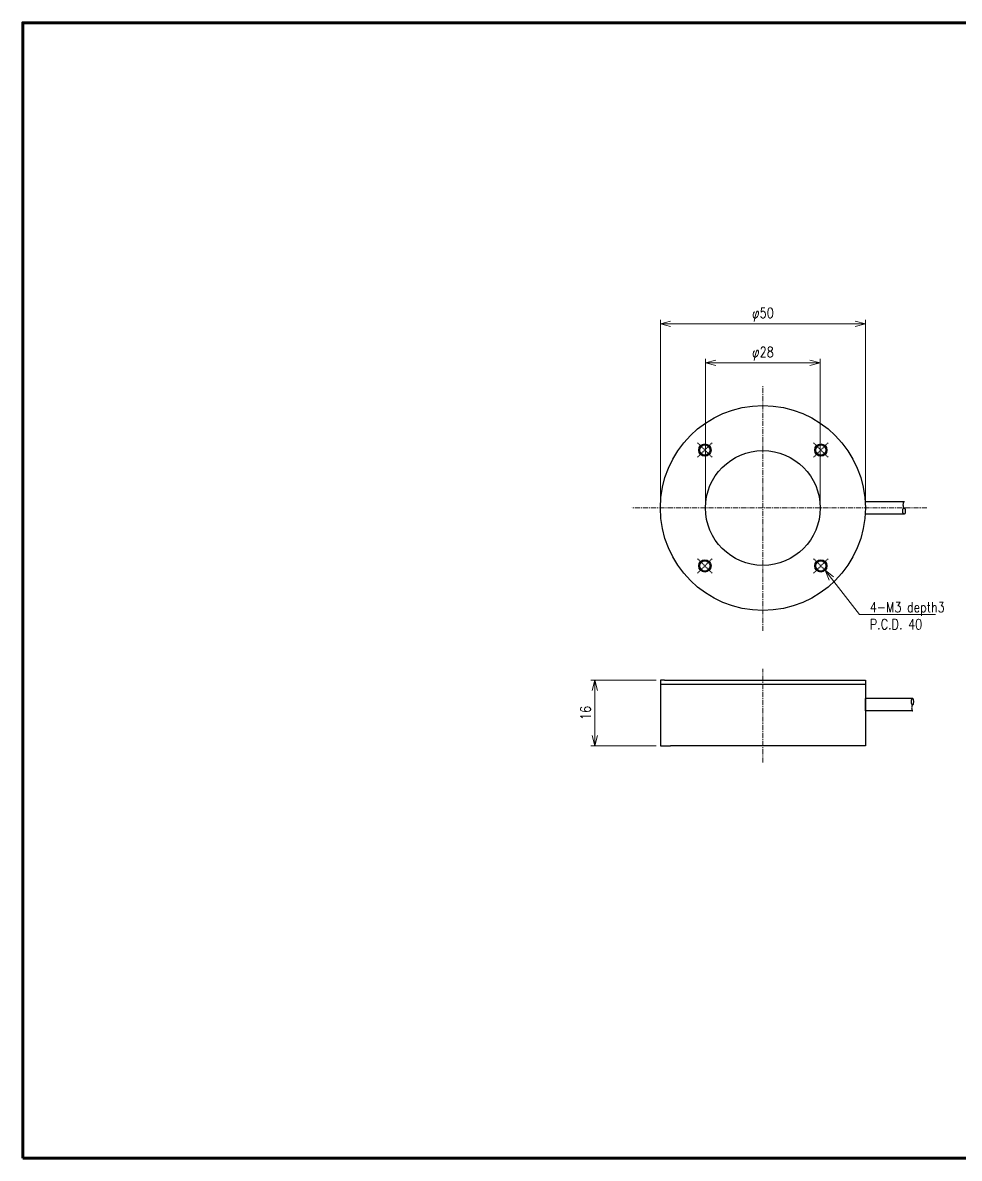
# Model space of a CAD drawing. Header units: millimetres. Extents: x 4 to 387, y 0 to 281.
# Drawn here: x 4 to 232.5, y 4 to 281 of the extents above; entities that cross this region are included whole.
import ezdxf
from ezdxf import colors
from ezdxf.entities.mleader import LeaderData, LeaderLine
from ezdxf.math import Vec2, Vec3

# ---------------------------------------------------------------- set-up
doc = ezdxf.new("R2010")
doc.units = ezdxf.units.MM
doc.linetypes.add('C6CONTINUOUS', pattern=[0])
doc.linetypes.add('CENTER', pattern=[2, 1.25, -0.25, 0.25, -0.25])
doc.layers.get('0').update_dxf_attribs({"lineweight": 30})
doc.layers.get('Defpoints').update_dxf_attribs({"lineweight": 9})
for name, color, linetype, lineweight in [('2KD_寸法１', 7, 'Continuous', 15), ('2KD_寸法１ @ 1', 7, 'Continuous', 15), ('AUX', 7, 'Continuous', 40)]:
    doc.layers.add(name, color=color, linetype=linetype, lineweight=lineweight)
doc.styles.get("Standard").update_dxf_attribs({"font": 'simplex.shx', "width": 0.8, "bigfont": 'extfont.shx'})
doc.dimstyles.new('KD-STD', dxfattribs={"dimscale": 0, "dimtxt": 2.5, "dimasz": 2.5, "dimexe": 1, "dimexo": 1, "dimgap": 1, "dimtad": 1, "dimdsep": 46, "dimtxsty": 'Standard', "dimblk": 'OPEN30', "dimcen": 0, "dimadec": 0, "dimazin": 0, "dimtfac": 1, "dimtmove": 0, "dimatfit": 3, "dimldrblk": 'OPEN30', "dimfxl": 1, "dimtfill": 1, "dimtolj": 1, "dimtzin": 0, "dimlwd": 15, "dimlwe": 15, "dimarcsym": 0})

# ---------------------------------------------------------------- blocks, each defined once
blk = doc.blocks.new('_Open30')
at = {"lineweight": -2}
for p, q in [((-1, 0.26794919), (0, 0)), ((0, 0), (-1, -0.26794919)), ((0, 0), (-1, 0))]:
    blk.add_line(p, q, dxfattribs=at)
blk = doc.blocks.new('*D56')
at = {"layer": '2KD_寸法１', "color": 0, "lineweight": 15}
for p, q in [((158.5515939977677, 120.6313267109289), (142.5546109001802, 120.6313267109289)), ((143.5546109001802, 118.1313267109288), (143.5546109001802, 107.1313267109289)), ((158.551593997768, 104.6313267109288), (142.5546109001802, 104.6313267109288))]:
    blk.add_line(p, q, dxfattribs=at)
at = {"layer": 'Defpoints', "color": 0}
for p in [(159.5515939977677, 120.6313267109289), (143.5546109001802, 104.6313267109288), (159.551593997768, 104.6313267109288)]:
    blk.add_point(p, dxfattribs=at)
at = {"layer": '2KD_寸法１', "color": 0, "lineweight": 15, "xscale": 2.5, "yscale": 2.5, "zscale": 2.5}
for p, rotation in [((143.5546109001802, 120.6313267109289), 90), ((143.5546109001802, 104.6313267109288), 270)]:
    blk.add_blockref('_Open30', p, dxfattribs=dict(at, rotation=rotation))
at = {"layer": '2KD_寸法１', "color": 0, "insert": (141.3046109001802, 112.631326710929), "char_height": 2.5, "attachment_point": 5, "rotation": 90, "bg_fill": 3, "box_fill_scale": 1.1, "bg_fill_color": 9, "bg_fill_true_color": 13158600, "bg_fill_transparency": 4391186}
blk.add_mtext('\\A1;16', dxfattribs=at)
blk = doc.blocks.new('A$C781808A7')
at = {"linetype": 'CENTER', "lineweight": 5, "ltscale": 0.1}
for p, q in [((-15.90990257669705, 12.37436867076451), (-12.37436867076428, 15.90990257669728)), ((-15.90990257669705, 15.90990257669728), (-12.37436867076428, 12.37436867076451)), ((12.37436867076479, 15.90990257669739), (15.90990257669756, 12.37436867076462)), ((15.90990257669756, 15.90990257669739), (12.37436867076479, 12.37436867076462)), ((-12.37436867076434, -15.90990257669733), (-15.90990257669711, -12.37436867076457)), ((-15.90990257669711, -15.90990257669733), (-12.37436867076434, -12.37436867076457)), ((15.90990257669767, -12.37436867076457), (12.37436867076491, -15.90990257669733)), ((15.90990257669767, -15.90990257669733), (12.37436867076491, -12.37436867076457))]:
    blk.add_line(p, q, dxfattribs=at)
at = {"linetype": 'C6CONTINUOUS'}
for p, q in [((34.55495954338704, 1.5), (24.95495954338855, 1.5)), ((34.55495954338704, -1.5), (24.95495954338855, -1.5))]:
    blk.add_line(p, q, dxfattribs=at)
for points in [[(34.50495954339135, -1.5), (34.47005954338511, -1.497200012207031), (34.43545954338617, -1.488600015640258), (34.4014595433867, -1.47449994087219), (34.36815954339107, -1.454800009727533), (34.33595954338962, -1.4297000169754), (34.30495954338705, -1.399500012397765), (34.27555954338755, -1.364400029182434), (34.24785954338864, -1.324499964714106), (34.22215954339055, -1.280300021171569), (34.19855954338994, -1.23210000991821), (34.17725954338971, -1.180099964141675), (34.15855954338923, -1.125), (34.14245954338861, -1.066900014877319), (34.12905954338504, -1.006500005722102), (34.11855954338824, -0.9441000223160922), (34.11105954338865, -0.8803000450134277), (34.1064595433881, -0.8154000043869019), (34.1049595433899, -0.75), (34.1064595433881, -0.6845999956130981), (34.11105954338865, -0.6196999549865723), (34.11855954338824, -0.555899977684021), (34.12905954338504, -0.4934999942778405), (34.14245954338861, -0.4330999851227375), (34.15855954338923, -0.375), (34.17725954338971, -0.3199000358582111), (34.19855954338994, -0.2678999900817871), (34.22215954339055, -0.2196999788284302), (34.24785954338864, -0.1755000352859497), (34.27555954338755, -0.1355999708175659), (34.30495954338705, -0.1004999876022339), (34.33595954338962, -0.0702999830245972), (34.36815954339107, -0.045199990272522), (34.4014595433867, -0.0255000591278076), (34.43545954338617, -0.0113999843597412), (34.47005954338511, -0.0027999877930256), (34.50495954339135, 0)], [(34.50495954339135, 0), (34.46155954338895, 0.0113999843597412), (34.41945954339026, 0.0451999902724083), (34.37995954339129, 0.1004999876022339), (34.34425954339106, 0.1754000186919598), (34.31345954339054, 0.2678999900817871), (34.28845954338907, 0.375), (34.27005954338824, 0.4934999942779541), (34.25875954339, 0.6196999549865723), (34.25495954339124, 0.75), (34.25875954339, 0.8802000284194946), (34.27005954338824, 1.006500005721989), (34.28845954338907, 1.125), (34.31345954339054, 1.23210000991821), (34.34425954339106, 1.324499964713993), (34.37995954339129, 1.399500012397765), (34.41945954339026, 1.454699993133658), (34.46155954338895, 1.488600015640201), (34.50495954339135, 1.5)], [(34.50495954339135, 0), (34.54835954338643, -0.0113999843597412), (34.59045954338512, -0.0453000068665119), (34.62995954339124, -0.1004999876022339), (34.66565954339177, -0.1755000352859497), (34.69645954338484, -0.2678999900817871), (34.72145954338639, -0.375), (34.73985954338724, -0.4934999942778405), (34.75115954338543, -0.6197999715805054), (34.75495954339124, -0.75), (34.75115954338543, -0.8803000450134277), (34.73985954338724, -1.006500005722102), (34.72145954338639, -1.125), (34.69645954338484, -1.23210000991821), (34.66565954339177, -1.32459998130804), (34.62995954339124, -1.399500012397765), (34.59045954338512, -1.454800009727533), (34.54835954338643, -1.488600015640258), (34.50495954339135, -1.5)]]:
    blk.add_lwpolyline(points, dxfattribs=at)
for centre, radius in [((0, 0), 25.00000011624285), ((-14.14213562373066, 14.14213562373089), 1.5), ((-14.14213562373066, 14.14213562373089), 1.25), ((0, 0), 14), ((14.14213562373118, 14.14213562373101), 1.5), ((14.14213562373118, 14.14213562373101), 1.25), ((-14.14213562373072, -14.14213562373095), 1.5), ((-14.14213562373072, -14.14213562373095), 1.25), ((14.14213562373129, -14.14213562373095), 1.5), ((14.14213562373129, -14.14213562373095), 1.25)]:
    blk.add_circle(centre, radius)
blk = doc.blocks.new('A$C35A4728B')
for p, q in [((1, 16), (0, 16)), ((0, 16), (0, 0)), ((0, 15), (50, 15)), ((1, 16), (10.5, 16)), ((1, 16), (49, 16)), ((10.5, 16), (39.5, 16)), ((39.5, 16), (49, 16)), ((49, 16), (50, 15.99999999999994)), ((50, 15.99999999999994), (50, 0)), ((61.55000000000291, 11.49999999999994), (50, 11.49999999999994)), ((50, 8.499999999999943), (50, 11.49999999999994)), ((50, 8.999999999999943), (50, 10.49999999999994)), ((50, 9.499999999999943), (50, 9.999999999999943)), ((61.55000000000291, 8.499999999999943), (50, 8.499999999999943)), ((0, 0), (2.5, 0)), ((47.5, 0), (2.5, 0)), ((50, 0), (47.5, 0))]:
    blk.add_line(p, q)
for points in [[(61.55000000000291, 11.49999999999994), (61.51509999999689, 11.49720001220697), (61.48049999999784, 11.4886000156402), (61.4464999999982, 11.47449994087213), (61.41320000000269, 11.45480000972742), (61.38100000000122, 11.42970001697534), (61.34999999999855, 11.39950001239771), (61.3205999999991, 11.36440002918237), (61.29290000000037, 11.32449996471399), (61.26720000000204, 11.28030002117151), (61.24360000000161, 11.23210000991815), (61.22230000000127, 11.18009996414179), (61.20360000000071, 11.12499999999994), (61.1875, 11.06690001487726), (61.17409999999654, 11.00650000572199), (61.16359999999986, 10.94410002231592), (61.15610000000015, 10.88030004501336), (61.15149999999993, 10.81540000438684), (61.15000000000144, 10.74999999999994), (61.15149999999993, 10.68459999561303), (61.15610000000015, 10.61969995498651), (61.16359999999986, 10.55589997768396), (61.17409999999654, 10.49349999427789), (61.1875, 10.43309998512262), (61.20360000000071, 10.37499999999994), (61.22230000000127, 10.3199000358581), (61.24360000000161, 10.26789999008173), (61.26720000000204, 10.21969997882837), (61.29290000000037, 10.17550003528589), (61.3205999999991, 10.13559997081751), (61.34999999999855, 10.10049998760218), (61.38100000000122, 10.07029998302454), (61.41320000000269, 10.04519999027246), (61.4464999999982, 10.02550005912775), (61.48049999999784, 10.01139998435968), (61.51509999999689, 10.00279998779291), (61.55000000000291, 9.999999999999943)], [(61.55000000000291, 9.999999999999943), (61.59339999999793, 10.01139998435968), (61.63549999999668, 10.0453000068664), (61.67500000000291, 10.10049998760218), (61.71070000000327, 10.17550003528589), (61.74149999999645, 10.26789999008173), (61.7664999999979, 10.37499999999994), (61.78489999999874, 10.49349999427789), (61.79619999999705, 10.61979997158045), (61.80000000000291, 10.74999999999994), (61.79619999999705, 10.88030004501336), (61.78489999999874, 11.00650000572199), (61.7664999999979, 11.12499999999994), (61.74149999999645, 11.23210000991815), (61.71070000000327, 11.32459998130793), (61.67500000000291, 11.39950001239771), (61.63549999999668, 11.45480000972742), (61.59339999999793, 11.4886000156402), (61.55000000000291, 11.49999999999994)], [(61.55000000000291, 9.999999999999943), (61.50660000000062, 9.988600015640197), (61.46450000000186, 9.95480000972742), (61.42500000000291, 9.899500012397702), (61.38930000000255, 9.824599981307927), (61.3585000000021, 9.732100009918156), (61.33350000000064, 9.624999999999943), (61.3150999999998, 9.506500005721989), (61.30380000000148, 9.380300045013367), (61.30000000000291, 9.249999999999943), (61.30380000000148, 9.119799971580443), (61.3150999999998, 8.993499994277897), (61.33350000000064, 8.874999999999943), (61.3585000000021, 8.76789999008173), (61.38930000000255, 8.675500035285893), (61.42500000000291, 8.600499987602177), (61.46450000000186, 8.545300006866398), (61.50660000000062, 8.511399984359684), (61.55000000000291, 8.499999999999943)]]:
    blk.add_lwpolyline(points)
blk = doc.blocks.new('*D57')
at = {"layer": '2KD_寸法１', "color": 0, "lineweight": 15}
for p, q in [((170.5515938815247, 163.6270685246819), (170.5515938815247, 199.0138746640014)), ((173.0515938815247, 198.0138746640014), (196.0515938815247, 198.0138746640014)), ((198.5515938815247, 163.6270685246819), (198.5515938815247, 199.0138746640014))]:
    blk.add_line(p, q, dxfattribs=at)
at = {"layer": 'Defpoints', "color": 0}
for p in [(198.5515938815247, 198.0138746640014), (170.5515938815247, 162.6270685246819), (198.5515938815247, 162.6270685246819)]:
    blk.add_point(p, dxfattribs=at)
at = {"layer": '2KD_寸法１', "color": 0, "lineweight": 15, "xscale": 2.5, "yscale": 2.5, "zscale": 2.5, "rotation": 180}
blk.add_blockref('_Open30', (170.5515938815247, 198.0138746640014), dxfattribs=at)
at = {"layer": '2KD_寸法１', "color": 0, "lineweight": 15, "xscale": 2.5, "yscale": 2.5, "zscale": 2.5}
blk.add_blockref('_Open30', (198.5515938815247, 198.0138746640014), dxfattribs=at)
at = {"layer": '2KD_寸法１', "color": 0, "insert": (184.5515938815247, 200.2638746640014), "char_height": 2.5, "attachment_point": 5, "bg_fill": 3, "box_fill_scale": 1.1, "bg_fill_color": 9, "bg_fill_true_color": 13158600, "bg_fill_transparency": 4391118}
blk.add_mtext('\\A1;φ28', dxfattribs=at)
blk = doc.blocks.new('*D58')
at = {"layer": '2KD_寸法１', "color": 0, "lineweight": 15}
for p, q in [((159.5515937652818, 163.6270685246819), (159.5515937652818, 208.5430208217841)), ((209.5515939977676, 163.6270685246819), (209.5515939977676, 208.5430208217841)), ((162.0515937652818, 207.5430208217841), (207.0515939977676, 207.5430208217841))]:
    blk.add_line(p, q, dxfattribs=at)
at = {"layer": 'Defpoints', "color": 0}
for p in [(209.5515939977676, 207.5430208217841), (159.5515937652818, 162.6270685246819), (209.5515939977676, 162.6270685246819)]:
    blk.add_point(p, dxfattribs=at)
at = {"layer": '2KD_寸法１', "color": 0, "lineweight": 15, "xscale": 2.5, "yscale": 2.5, "zscale": 2.5, "rotation": 180}
blk.add_blockref('_Open30', (159.5515937652818, 207.5430208217841), dxfattribs=at)
at = {"layer": '2KD_寸法１', "color": 0, "lineweight": 15, "xscale": 2.5, "yscale": 2.5, "zscale": 2.5}
blk.add_blockref('_Open30', (209.5515939977676, 207.5430208217841), dxfattribs=at)
at = {"layer": '2KD_寸法１', "color": 0, "insert": (184.5515938815247, 209.7930208217841), "char_height": 2.5, "attachment_point": 5, "bg_fill": 3, "box_fill_scale": 1.1, "bg_fill_color": 9, "bg_fill_true_color": 13158600, "bg_fill_transparency": 4391354}
blk.add_mtext('\\A1;φ50', dxfattribs=at)

msp = doc.modelspace()

# ---------------------------------------------------------------- linework, layer by layer
at = {"layer": '2KD_寸法１', "color": 2, "linetype": 'CENTER'}
for p, q in [((184.5515938815247, 132.6270685246819), (184.5515938815247, 192.6270685246818)), ((224.5515938815249, 162.6270685246819), (152.5515938815248, 162.6270685246819)), ((184.5515938815247, 100.5129445334713), (184.5515938815247, 123.4313264700799))]:
    msp.add_line(p, q, dxfattribs=at)
at = {"layer": 'AUX', "lineweight": 70}
msp.add_lwpolyline([(3.999999758280865, 4.000000249163575), (386.9999997582809, 4.000000249163575), (386.9999997582809, 281.0000002491635), (3.999999758280865, 281.0000002491635)], close=True, dxfattribs=at)

# ---------------------------------------------------------------- block references
msp.add_blockref('A$C781808A7', (184.5515938815247, 162.6270685246819))

# ---------------------------------------------------------------- leaders
at = {"layer": '2KD_寸法１ @ 1'}
ml = msp.add_multileader_mtext('Standard', dxfattribs=at)
ml.set_content('4-M3 depth3\\PP.C.D. 40', color=256)
ml.set_leader_properties(lineweight=15)
ml.set_arrow_properties(name='OPEN30')
ml.build(insert=Vec2(0, 0))
ml.multileader.update_dxf_attribs({"text_left_attachment_type": 6, "text_right_attachment_type": 6, "dogleg_length": 1.5, "arrow_head_size": 2.5})
ctx = ml.context
ctx.base_point, ctx.char_height, ctx.arrow_head_size, ctx.landing_gap_size, ctx.plane_origin = Vec3(209.6404593508381, 136.6773861979502), 2.5, 2.5, 1, Vec3(258.1909742720998, 123.3376576961881)
ctx.left_attachment, ctx.right_attachment = 6, 6
notes = []
notes.append((ctx, [(0, (1, 1, 0), (208.1404593508381, 136.6773861979502), (1, 0), 1.5, [(0, [(199.7543896770359, 147.4242727291711)], 0, [])])]))
ctx.mtext.insert, ctx.mtext.flow_direction = Vec3(210.6404593508381, 139.6773861979502), 5
for ctx, leaders in notes:
    for number, flags, end, landing, length, lines in leaders:
        leader = LeaderData()
        leader.index, (leader.has_last_leader_line, leader.has_dogleg_vector, leader.attachment_direction) = number, flags
        leader.last_leader_point, leader.dogleg_vector, leader.dogleg_length = Vec3(end), Vec3(landing), length
        for number, points, colour, breaks in lines:
            line = LeaderLine()
            line.index, line.vertices, line.color, line.breaks = number, Vec3.list(points), colors.encode_raw_color(colour), breaks
            leader.lines.append(line)
        ctx.leaders.append(leader)

# ---------------------------------------------------------------- next in the draw order: dimensions: what is measured, and where the dimension line sits
dim = msp.add_linear_dim(base=(198.5515938815247, 198.0138746640014), p1=(170.5515938815247, 162.6270685246819), p2=(198.5515938815247, 162.6270685246819), text='φ<>', dimstyle='KD-STD', override={"dimscale": 1, "dimtix": 0, "dimtofl": 1, "dimtmove": 0, "dimatfit": 3, "dimtfillclr": 256}, dxfattribs=at)
dim.commit()
dim.dimension.update_dxf_attribs({"geometry": '*D57', "text_midpoint": (184.5515938815247, 200.2638746640014)})
dim = msp.add_linear_dim(base=(143.5546109001802, 104.6313267109288), p1=(159.5515939977677, 120.6313267109289), p2=(159.551593997768, 104.6313267109288), angle=90, dimstyle='KD-STD', override={"dimscale": 1, "dimtix": 0, "dimtofl": 1, "dimtmove": 0, "dimatfit": 3}, dxfattribs=at)
dim.commit()
dim.dimension.update_dxf_attribs({"geometry": '*D56', "text_midpoint": (143.5546109001802, 112.631326710929), "dimtype": 160})

# ---------------------------------------------------------------- next in the draw order: block references
msp.add_blockref('A$C35A4728B', (159.5515939977677, 104.6313267109289))

# ---------------------------------------------------------------- next in the draw order: dimensions: what is measured, and where the dimension line sits
dim = msp.add_linear_dim(base=(209.5515939977676, 207.5430208217841), p1=(159.5515937652818, 162.6270685246819), p2=(209.5515939977676, 162.6270685246819), text='φ<>', dimstyle='KD-STD', override={"dimscale": 1, "dimtix": 0, "dimtofl": 1, "dimtmove": 0, "dimatfit": 3, "dimtfillclr": 256}, dxfattribs=at)
dim.commit()
dim.dimension.update_dxf_attribs({"geometry": '*D58', "text_midpoint": (184.5515938815247, 209.7930208217841)})

doc.saveas('drawing.dxf')
